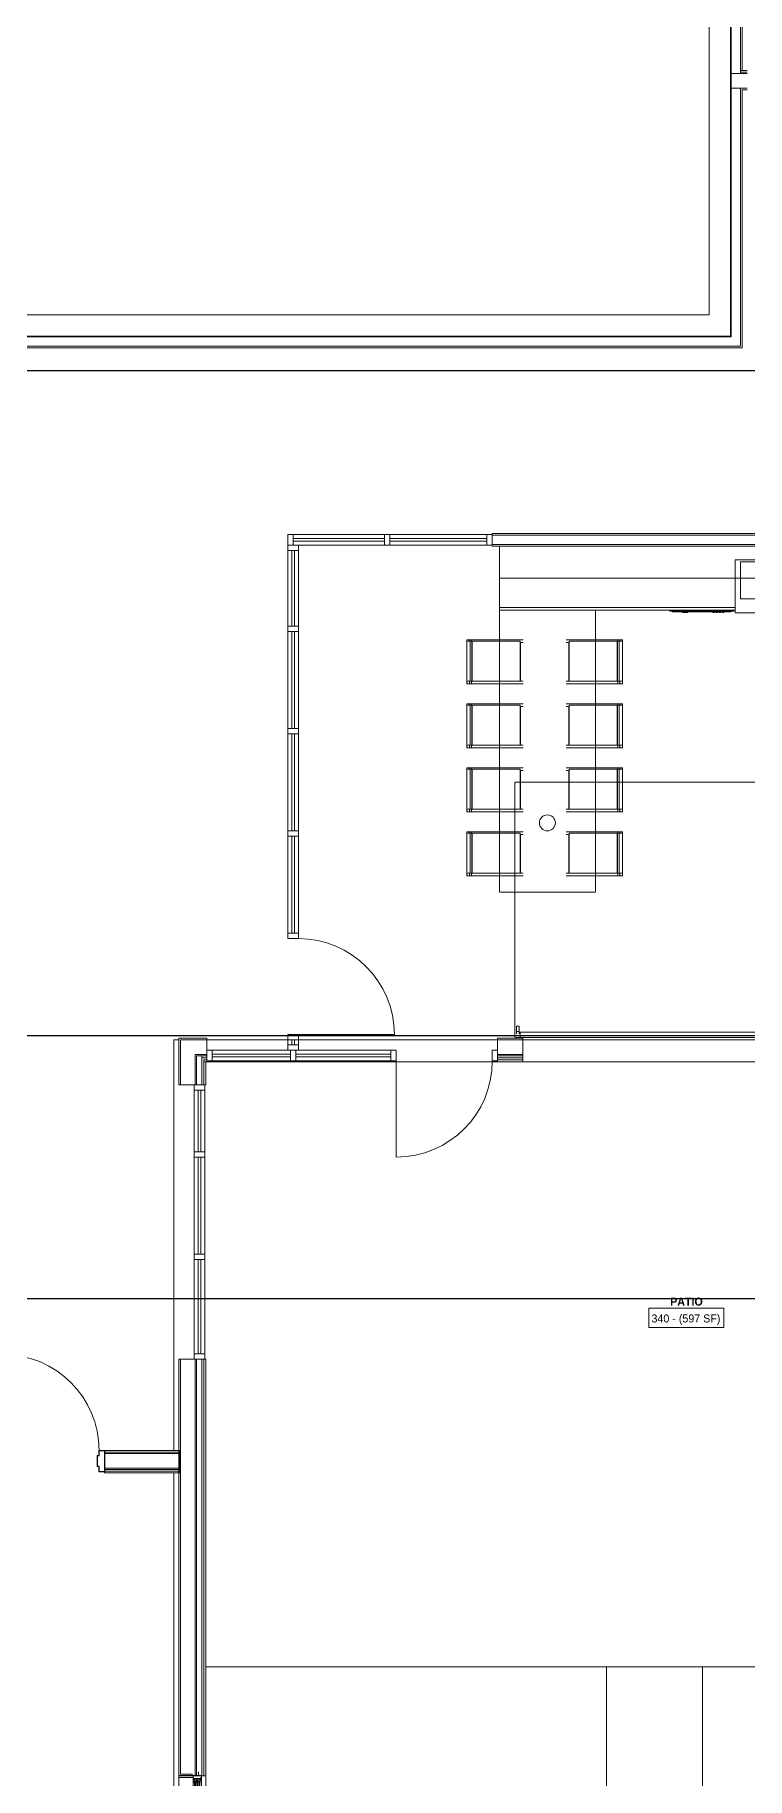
# Model space of a CAD drawing. Header units: inches. Extents: x -4093 to -1777, y 9773 to 12264.
# Drawn here: x -3464 to -3197, y 11008 to 11661 of the extents above; entities that cross this region are included whole.
import ezdxf

# ---------------------------------------------------------------- set-up
doc = ezdxf.new("R2010")
doc.units = ezdxf.units.IN
doc.header["$MEASUREMENT"] = 0
doc.linetypes.add('Dash', pattern=[0.25, 0.125, -0.125])
doc.linetypes.add('Grid Line 1_2_', pattern=[0.875, 0.5, -0.125, 0.125, -0.125])
for name, color, linetype, lineweight in [('0-1', 7, 'Continuous', 5), ('0-2', 7, 'Continuous', 9), ('A-AREA-IDEN', 2, 'Continuous', 9), ('A-DETL-GENF', 92, 'Continuous', 18), ('A-DETL-GENF-HDLN', 1, 'Dash', 9), ('A-DOOR-1', 7, 'Continuous', 9), ('A-DOOR-2', 10, 'Continuous', 30), ('A-DOOR-4', 31, 'Continuous', 9), ('A-DOOR-FRAM-1', 10, 'Continuous', 30), ('A-DOOR-HDLN', 31, 'Dash', 18), ('A-FLOR-2', 192, 'Continuous', 9), ('A-GLAZ', 151, 'Continuous', 18), ('A-GLAZ-1', 151, 'Continuous', 9), ('A-GLAZ-2', 151, 'Continuous', 30), ('A-GLAZ-CURT', 52, 'Continuous', 9), ('A-GLAZ-CURT-1', 7, 'Continuous', 9), ('A-GLAZ-CWMG', 51, 'Continuous', 9), ('A-GLAZ-CWMG-1', 7, 'Continuous', 9), ('A-WALL', 113, 'Continuous', 18), ('A-WALL-1', 7, 'Continuous', 9), ('A-WALL-2', 250, 'Continuous', 18), ('A-WALL-3', 113, 'Continuous', 9), ('I-FURN-1', 7, 'Continuous', 9), ('I-WALL-1', 7, 'Continuous', 9), ('P-SANR-FIXT-1', 7, 'Continuous', 9), ('Q-CASE-1', 7, 'Continuous', 9), ('Q-CASE-HDLN-1', 7, 'Dash', 9), ('Q-SPCQ-1', 7, 'Continuous', 9), ('S-GRID-1', 1, 'Grid Line 1_2_', 30)]:
    doc.layers.add(name, color=color, linetype=linetype, lineweight=lineweight)
doc.styles.add('Century Gothic', font='ufonts.com_century-gothic.ttf', dxfattribs={"height": 3})
doc.styles.add('Century Gothic_B', font='GOTHICB.TTF', dxfattribs={"height": 3})

# ---------------------------------------------------------------- blocks, each defined once
blk = doc.blocks.new('System Panel - SINGLE PANE - SAFETY GLAZING-2345223-BACKGROUND - 1ST FLOOR')
at = {"layer": 'A-GLAZ-CURT-1'}
for p, q in [((14.18, 0.5), (-14.18, 0.5)), ((-14.18, 0.5), (-14.18, -0.5)), ((14.18, -0.5), (14.18, 0.5)), ((-14.18, -0.5), (14.18, -0.5))]:
    blk.add_line(p, q, dxfattribs=at)
blk = doc.blocks.new('Rectangular Mullion - 2_ x 4_ - INTERIOR-2183534-BACKGROUND - 1ST FLOOR')
at = {"layer": 'A-GLAZ-CWMG-1'}
for p, q in [((-3369.43, 11439.43), (-3369.43, 11467.79)), ((-3365.43, 11439.43), (-3365.43, 11467.79))]:
    blk.add_line(p, q, dxfattribs=at)
blk = doc.blocks.new('Rectangular Mullion - 2_ x 4_ - INTERIOR-2183544-BACKGROUND - 1ST FLOOR')
at = {"layer": 'A-GLAZ-CWMG-1'}
for p, q in [((-2, 2), (0, 2)), ((-2, -2), (-2, 2)), ((0, 2), (0, -2)), ((0, -2), (-2, -2))]:
    blk.add_line(p, q, dxfattribs=at)
blk = doc.blocks.new('System Panel - SINGLE PANE - SAFETY GLAZING-2345225-BACKGROUND - 1ST FLOOR')
at = {"layer": 'A-GLAZ-CURT-1'}
for p, q in [((18.1875, 0.5), (-18.1875, 0.5)), ((-18.1875, 0.5), (-18.1875, -0.5)), ((18.1875, -0.5), (18.1875, 0.5)), ((-18.1875, -0.5), (18.1875, -0.5))]:
    blk.add_line(p, q, dxfattribs=at)
blk = doc.blocks.new('STOREFRONT DOOR - WOOD STILE W_ GLASS INSET-2189325-BACKGROUND - 1ST FLOOR')
at = {"layer": 'A-DOOR-1'}
blk.add_line((-18, -2), (-18, -38), dxfattribs=at)
blk.add_arc((-18, -2), 36, 270, 360, dxfattribs=at)
blk = doc.blocks.new('System Panel - SINGLE PANE - SAFETY GLAZING-2385791-BACKGROUND - 1ST FLOOR')
at = {"layer": 'A-GLAZ-CURT-1'}
for p, q in [((0.95, 0.5), (-0.95, 0.5)), ((-0.95, 0.5), (-0.95, -0.5)), ((0.95, -0.5), (0.95, 0.5)), ((-0.95, -0.5), (0.95, -0.5))]:
    blk.add_line(p, q, dxfattribs=at)
blk = doc.blocks.new('Rectangular Mullion - 2_ x 4_ - INTERIOR-2183537-BACKGROUND - 1ST FLOOR')
at = {"layer": 'A-GLAZ-CWMG-1'}
for p, q in [((-3369.43, 11362.68), (-3369.43, 11399.05)), ((-3365.43, 11362.68), (-3365.43, 11399.05))]:
    blk.add_line(p, q, dxfattribs=at)
blk = doc.blocks.new('Rectangular Mullion - 2_ x 4_ - INTERIOR-2385790-BACKGROUND - 1ST FLOOR')
at = {"layer": 'A-GLAZ-CWMG-1'}
for p, q in [((-3369.43, 11282.41), (-3369.43, 11284.3)), ((-3365.43, 11282.41), (-3365.43, 11284.3))]:
    blk.add_line(p, q, dxfattribs=at)
blk = doc.blocks.new('Rectangular Mullion - 2_ x 4_ - INTERIOR-2183539-BACKGROUND - 1ST FLOOR')
at = {"layer": 'A-GLAZ-CWMG-1'}
for p, q in [((-1, 2), (1, 2)), ((-1, -2), (-1, 2)), ((1, 2), (1, -2)), ((1, -2), (-1, -2))]:
    blk.add_line(p, q, dxfattribs=at)
blk = doc.blocks.new('Rectangular Mullion - 2_ x 4_ - INTERIOR-2183540-BACKGROUND - 1ST FLOOR')
at = {"layer": 'A-GLAZ-CWMG-1'}
for p, q in [((-1, 2), (1, 2)), ((-1, -2), (-1, 2)), ((1, 2), (1, -2)), ((1, -2), (-1, -2))]:
    blk.add_line(p, q, dxfattribs=at)
blk = doc.blocks.new('Rectangular Mullion - 2_ x 4_ - INTERIOR-2345231-BACKGROUND - 1ST FLOOR')
at = {"layer": 'A-GLAZ-CWMG-1'}
for p, q in [((-2, 2), (0, 2)), ((-2, -2), (-2, 2)), ((0, 2), (0, -2)), ((0, -2), (-2, -2))]:
    blk.add_line(p, q, dxfattribs=at)
blk = doc.blocks.new('System Panel - SINGLE PANE - SAFETY GLAZING-2345233-BACKGROUND - 1ST FLOOR')
at = {"layer": 'A-GLAZ-CURT-1'}
for p, q in [((18.2, 0.5), (-18.2, 0.5)), ((-18.2, 0.5), (-18.2, -0.5)), ((18.2, -0.5), (18.2, 0.5)), ((-18.2, -0.5), (18.2, -0.5))]:
    blk.add_line(p, q, dxfattribs=at)
blk = doc.blocks.new('System Panel - SINGLE PANE - SAFETY GLAZING-2385819-BACKGROUND - 1ST FLOOR')
at = {"layer": 'A-GLAZ-CURT-1'}
for p, q in [((17.15, 0.5), (-17.15, 0.5)), ((-17.15, 0.5), (-17.15, -0.5)), ((17.15, -0.5), (17.15, 0.5)), ((-17.15, -0.5), (17.15, -0.5))]:
    blk.add_line(p, q, dxfattribs=at)
blk = doc.blocks.new('Rectangular Mullion - 2_ x 4_ - INTERIOR-2179404-BACKGROUND - 1ST FLOOR')
at = {"layer": 'A-GLAZ-CWMG-1'}
for p, q in [((-3331.12, 11473.79), (-3294.72, 11473.79)), ((-3331.12, 11469.79), (-3294.72, 11469.79))]:
    blk.add_line(p, q, dxfattribs=at)
blk = doc.blocks.new('Rectangular Mullion - 2_ x 4_ - INTERIOR-2385818-BACKGROUND - 1ST FLOOR')
at = {"layer": 'A-GLAZ-CWMG-1'}
for p, q in [((-3367.43, 11473.79), (-3333.12, 11473.79)), ((-3365.43, 11469.79), (-3333.12, 11469.79))]:
    blk.add_line(p, q, dxfattribs=at)
blk = doc.blocks.new('Rectangular Mullion - 2_ x 4_ - INTERIOR-2345234-BACKGROUND - 1ST FLOOR')
at = {"layer": 'A-GLAZ-CWMG-1'}
for p, q in [((-1, 2), (1, 2)), ((-1, -2), (-1, 2)), ((1, 2), (1, -2)), ((1, -2), (-1, -2))]:
    blk.add_line(p, q, dxfattribs=at)
blk = doc.blocks.new('HOLLOW METAL - HM - METAL LEAF - 1HR - 3-0 x 7-0-2191982-BACKGROUND - 1ST FLOOR')
at = {"layer": 'A-DOOR-1'}
blk.add_arc((18, -4.4375), 36, 180, 270, dxfattribs=at)
at = {"layer": 'A-DOOR-2'}
for p, q in [((16.25, -4.4375), (18, -4.4375)), ((16.25, -40.4375), (16.25, -4.4375)), ((18, -4.4375), (18, -40.4375)), ((18, -40.4375), (16.25, -40.4375))]:
    blk.add_line(p, q, dxfattribs=at)
at = {"layer": 'A-DOOR-FRAM-1'}
for p, q in [((-20, 3.5625), (-18, 3.5625)), ((-20, -4.4375), (-20, 3.5625)), ((-18, 3.5625), (-18, 1.625)), ((-18, 1.625), (-17.375, 1.625)), ((-17.375, 1.625), (-17.375, -2.5)), ((17.375, 1.625), (18, 1.625)), ((17.375, -2.5), (17.375, 1.625)), ((18, 3.5625), (20, 3.5625)), ((18, 1.625), (18, 3.5625)), ((20, 3.5625), (20, -4.4375)), ((-18, -4.4375), (-20, -4.4375)), ((-18, -2.5), (-18, -4.4375)), ((-17.375, -2.5), (-18, -2.5)), ((18, -2.5), (17.375, -2.5)), ((18, -4.4375), (18, -2.5)), ((20, -4.4375), (18, -4.4375))]:
    blk.add_line(p, q, dxfattribs=at)
blk = doc.blocks.new('Rectangular Mullion - 2_ x 4_ - INTERIOR-2183555-BACKGROUND - 1ST FLOOR')
at = {"layer": 'A-GLAZ-CWMG-1'}
for p, q in [((0, 2), (-2, 2)), ((-2, 2), (-2, -2)), ((0, -2), (0, 2)), ((-2, -2), (0, -2))]:
    blk.add_line(p, q, dxfattribs=at)
blk = doc.blocks.new('OD_CW_Base Cabinet1 - OD_CW_Base Cabinet 2-2383568-BACKGROUND - 1ST FLOOR')
at = {"layer": 'Q-CASE-1'}
for p, q in [((0.74, 0), (31.21, 0)), ((61.21, 0), (86.91, 0)), ((119.91, 0), (208.29, 0)), ((208.29, 0), (208.29, -24)), ((0.74, -24), (0.74, -21.81))]:
    blk.add_line(p, q, dxfattribs=at)
blk = doc.blocks.new('OD_CW_Upper Cabinet1 - OD_CW_Upper Cabinet 2-2385683-BACKGROUND - 1ST FLOOR')
at = {"layer": 'Q-CASE-HDLN-1'}
for p, q in [((0.74, -24), (0.74, -12)), ((0.74, -12), (244.04, -12)), ((244.04, -12), (244.04, -24)), ((244.04, -24), (0.74, -24))]:
    blk.add_line(p, q, dxfattribs=at)
blk = doc.blocks.new('Stainless Steel Farmhous Kitchen Sink - Stainless Steel Farmhous Kitchen Sink-2375830-BACKGROUND - 1ST FLOOR')
at = {"layer": 'P-SANR-FIXT-1'}
for p, q in [((0, -2.25), (-33, -2.25)), ((-33, -2.25), (-33, -22.2)), ((-31, -16.96), (-31, -3)), ((-31, -3), (-2, -3)), ((-2, -3), (-2, -16.96)), ((0, -22.2), (0, -2.25)), ((-2, -16.96), (-31, -16.96)), ((-33, -22.2), (0, -22.2))]:
    blk.add_line(p, q, dxfattribs=at)
blk = doc.blocks.new('OD_CW_Countertop - OD_CW_Countertop-2384278-BACKGROUND - 1ST FLOOR')
at = {"layer": 'Q-CASE-HDLN-1'}
for p, q in [((0.74, 24), (0.74, 0)), ((208.29, 21.81), (208.29, 24)), ((0.74, 0), (89.12, 0)), ((122.12, 0), (147.82, 0)), ((177.82, 0), (208.29, 0))]:
    blk.add_line(p, q, dxfattribs=at)
blk = doc.blocks.new('OD_CW_Countertop - OD_CW_Countertop-2384243-BACKGROUND - 1ST FLOOR')
at = {"layer": 'Q-CASE-HDLN-1'}
for p, q in [((0.74, -24), (0.74, 12)), ((0.74, 12), (106.45, 12)), ((106.45, 12), (106.45, -24)), ((106.45, -24), (0.74, -24))]:
    blk.add_line(p, q, dxfattribs=at)
blk = doc.blocks.new('Bar_Stool_6722_1_ - Bar_Stool_6722_1_-1229311-BACKGROUND - 1ST FLOOR')
at = {"layer": 'I-FURN-1'}
for p, q in [((0, 19.21), (0, 21.11)), ((1, 21.11), (1, 20.14)), ((1, 20.14), (15.5, 20.14)), ((1, 20.14), (1, 20.06)), ((1, 20.06), (1, 19.99)), ((16, 20), (1, 20)), ((1, 19.89), (1, 19.99)), ((1, 17.63), (1, 19.89)), ((15.5, 20.14), (15.5, 21.11)), ((15.5, 20.06), (15.5, 20.14)), ((15.5, 19.99), (15.5, 20.06)), ((16, 19.99), (16, 19.89)), ((16, 19.89), (16, 17.63)), ((16.5, 21.11), (16.5, 19.21)), ((0, 17.72), (0, 19.21)), ((0, 1.78), (0, 17.72)), ((1, 2.03), (1, 17.63)), ((16, 17.63), (16, 2.03)), ((16.5, 19.21), (16.5, 17.72)), ((16.5, 17.72), (16.5, 1.78)), ((1, 1.78), (0, 1.78)), ((0, 1.78), (0, 0.98)), ((1, 0.98), (0, 0.98)), ((0, 0.98), (0, 0)), ((1, 1.91), (1, 2.03)), ((16, 2.03), (1, 2.03)), ((1, 1.24), (1, 1.91)), ((16, 1.91), (1, 1.91)), ((1, 0), (1, 1.24)), ((1, 1.24), (16, 1.24)), ((16, 2.03), (16, 1.91)), ((16, 1.91), (16, 1.24)), ((16.5, 1.78), (16, 1.78)), ((16, 1.24), (16, 0)), ((16.5, 0.98), (16, 0.98)), ((16.5, 0.98), (16.5, 1.78)), ((16.5, 0), (16.5, 0.98)), ((0, 0), (1, 0)), ((1, 0), (16, 0)), ((16, 0), (16.5, 0))]:
    blk.add_line(p, q, dxfattribs=at)
blk = doc.blocks.new('Bar_Stool_6722_1_ - Bar_Stool_6722_1_-2383819-BACKGROUND - 1ST FLOOR')
at = {"layer": 'I-FURN-1'}
for p, q in [((1, 0), (0, 0)), ((0, 0), (0, -0.98)), ((0, -0.98), (1, -0.98)), ((0, -0.98), (0, -1.78)), ((0, -1.78), (1, -1.78)), ((0, -17.72), (0, -1.78)), ((1, -1.24), (1, 0)), ((16, 0), (1, 0)), ((1, -1.91), (1, -1.24)), ((16, -1.24), (1, -1.24)), ((1, -1.91), (16, -1.91)), ((1, -2.03), (1, -1.91)), ((1, -17.63), (1, -2.03)), ((1, -2.03), (16, -2.03)), ((16.5, 0), (16, 0)), ((16, 0), (16, -1.24)), ((16, -0.98), (16.5, -0.98)), ((16, -1.24), (16, -1.91)), ((16, -1.78), (16.5, -1.78)), ((16, -1.91), (16, -2.03)), ((16, -2.03), (16, -17.63)), ((16.5, -0.98), (16.5, 0)), ((16.5, -1.78), (16.5, -0.98)), ((16.5, -1.78), (16.5, -17.72)), ((0, -19.21), (0, -17.72)), ((0, -21.11), (0, -19.21)), ((1, -19.89), (1, -17.63)), ((16, -17.63), (16, -19.89)), ((16.5, -17.72), (16.5, -19.21)), ((16.5, -19.21), (16.5, -21.11)), ((1, -19.99), (1, -19.89)), ((1, -19.99), (1, -20.06)), ((1, -20), (16, -20)), ((1, -20.06), (1, -20.14)), ((15.5, -20.14), (1, -20.14)), ((1, -20.14), (1, -21.11)), ((15.5, -20.06), (15.5, -19.99)), ((15.5, -20.14), (15.5, -20.06)), ((15.5, -21.11), (15.5, -20.14)), ((16, -19.89), (16, -19.99))]:
    blk.add_line(p, q, dxfattribs=at)
blk = doc.blocks.new('Casework 1 - Casework 1-2384415-BACKGROUND - 1ST FLOOR')
at = {"layer": 'Q-CASE-1'}
for start, end in [(0, 180), (180, 0)]:
    blk.add_arc((-3272.06, 11365.71), 3, start, end, dxfattribs=at)
blk = doc.blocks.new('CTR - 1st Phase - Common Walls_rvt-1-BACKGROUND - 1ST FLOOR')
at = {"layer": 'A-WALL-1'}
for p, q in [((-3198.95, 11647.86), (-3198.95, 11787.36)), ((-3203.32, 11782.99), (-3203.32, 11548.19)), ((-3198.95, 11548.19), (-3198.95, 11640.61)), ((-3203.32, 11548.19), (-3485.7, 11548.19)), ((-3485.7, 11543.81), (-3198.95, 11543.81)), ((-3198.95, 11544.44), (-3198.95, 11548.19)), ((-3198.95, 11543.81), (-3198.95, 11544.44)), ((-3002.01, 11474.16), (-3292.72, 11474.16)), ((-3292.72, 11474.16), (-3292.72, 11469.41)), ((-3292.72, 11469.41), (-3046.76, 11469.41))]:
    blk.add_line(p, q, dxfattribs=at)
at = {"layer": 'A-WALL-2'}
for p, q in [((-3199.57, 11647.86), (-3199.57, 11786.74)), ((-3203.07, 11646.74), (-3203.07, 11783.24)), ((-3203.07, 11641.24), (-3203.07, 11646.74)), ((-3199.57, 11646.74), (-3203.07, 11646.74)), ((-3203.07, 11641.24), (-3203.07, 11646.74)), ((-3199.57, 11647.24), (-3199.57, 11647.86)), ((-3198.95, 11647.86), (-3199.57, 11647.86)), ((-3199.57, 11647.24), (-3199.57, 11647.86)), ((-3199.57, 11646.74), (-3199.57, 11647.24)), ((-3198.95, 11647.24), (-3199.57, 11647.24)), ((-3199.57, 11646.74), (-3199.57, 11647.24)), ((-3198.95, 11646.74), (-3199.57, 11646.74)), ((-3198.95, 11647.24), (-3197.14, 11647.24)), ((-3198.95, 11646.74), (-3197.14, 11646.74)), ((-3203.07, 11548.19), (-3203.07, 11641.24)), ((-3199.57, 11641.24), (-3203.07, 11641.24)), ((-3199.57, 11548.19), (-3199.57, 11641.24)), ((-3198.95, 11641.24), (-3199.57, 11641.24)), ((-3198.95, 11641.24), (-3197.14, 11641.24)), ((-3485.7, 11547.94), (-3203.07, 11547.94)), ((-3485.7, 11544.44), (-3199.57, 11544.44)), ((-3203.07, 11548.19), (-3203.07, 11547.94)), ((-3199.57, 11548.19), (-3199.57, 11547.94)), ((-3199.57, 11547.94), (-3199.57, 11544.44)), ((-3292.72, 11473.54), (-3002.01, 11473.54)), ((-3292.72, 11470.04), (-3046.14, 11470.04)), ((-3438.17, 11129.75), (-3409.92, 11129.75)), ((-3438.17, 11129.25), (-3409.92, 11129.25)), ((-3438.17, 11123.75), (-3409.92, 11123.75)), ((-3438.17, 11123.25), (-3409.92, 11123.25)), ((-3438.17, 11122.63), (-3409.92, 11122.63))]:
    blk.add_line(p, q, dxfattribs=at)
at = {"layer": 'I-WALL-1'}
for p, q in [((-3197.14, 11647.86), (-3198.95, 11647.86)), ((-3198.95, 11640.61), (-3197.14, 11640.61)), ((-3409.92, 11130.38), (-3438.17, 11130.38)), ((-3409.92, 11122), (-3409.92, 11130.38)), ((-3438.17, 11122.38), (-3438.17, 11122)), ((-3438.17, 11122), (-3409.92, 11122))]:
    blk.add_line(p, q, dxfattribs=at)
at = {"layer": 'Q-CASE-1'}
for p, q in [((-3290.06, 11446.41), (-3290.06, 11469.41)), ((-3201.68, 11446.41), (-3290.06, 11446.41)), ((-3290.06, 11445.41), (-3290.06, 11446.41)), ((-3290.06, 11446.41), (-3201.68, 11446.41)), ((-3201.68, 11445.41), (-3290.06, 11445.41))]:
    blk.add_line(p, q, dxfattribs=at)
at = {"layer": 'Q-SPCQ-1'}
for p, q in [((-3226.18, 11445.41), (-3226.18, 11445.24)), ((-3225.98, 11445.04), (-3203.25, 11445.04)), ((-3225.09, 11445.04), (-3225.09, 11444.79)), ((-3203.27, 11444.79), (-3225.09, 11444.79)), ((-3221.36, 11444.79), (-3221.36, 11444.54)), ((-3220.37, 11444.54), (-3221.36, 11444.54)), ((-3219.39, 11444.54), (-3220.37, 11444.54)), ((-3219.39, 11444.54), (-3219.39, 11444.79)), ((-3210.03, 11444.79), (-3210.03, 11444.54)), ((-3209.44, 11444.54), (-3210.03, 11444.54)), ((-3209.44, 11444.54), (-3209.44, 11444.79)), ((-3208.85, 11444.79), (-3208.85, 11444.54)), ((-3208.26, 11444.54), (-3208.85, 11444.54)), ((-3208.26, 11444.54), (-3208.26, 11444.79)), ((-3207.67, 11444.79), (-3207.67, 11444.54)), ((-3207.08, 11444.54), (-3207.67, 11444.54)), ((-3207.08, 11444.54), (-3207.08, 11444.79)), ((-3206.49, 11444.79), (-3206.49, 11444.54)), ((-3205.9, 11444.54), (-3206.49, 11444.54)), ((-3205.9, 11444.54), (-3205.9, 11444.79)), ((-3203.27, 11445.04), (-3203.27, 11444.79)), ((-3203.25, 11445.04), (-3202.38, 11445.04)), ((-3202.18, 11445.24), (-3202.18, 11445.41))]:
    blk.add_line(p, q, dxfattribs=at)
for centre, radius, start, end in [((-3225.98, 11445.24), 0.197, 180, 270), ((-3225.98, 11445.24), 0.197, 195, 255), ((-3203.25, 11446.11), 1.07, 270, 319.12606), ((-3202.38, 11445.24), 0.197, 270, 0)]:
    blk.add_arc(centre, radius, start, end, dxfattribs=at)
at = {"layer": '0-2', "extrusion": (0, 0, -1)}
for name, p in [('Rectangular Mullion - 2_ x 4_ - INTERIOR-2345231-BACKGROUND - 1ST FLOOR', (3369.43, 11471.79)), ('Rectangular Mullion - 2_ x 4_ - INTERIOR-2345234-BACKGROUND - 1ST FLOOR', (3332.12, 11471.79)), ('Rectangular Mullion - 2_ x 4_ - INTERIOR-2345234-BACKGROUND - 1ST FLOOR', (3293.72, 11471.79))]:
    blk.add_blockref(name, p, dxfattribs=at)
at = {"layer": '0-2'}
for name, p in [('Rectangular Mullion - 2_ x 4_ - INTERIOR-2385818-BACKGROUND - 1ST FLOOR', (0, 0)), ('Rectangular Mullion - 2_ x 4_ - INTERIOR-2179404-BACKGROUND - 1ST FLOOR', (0, 0)), ('Rectangular Mullion - 2_ x 4_ - INTERIOR-2183534-BACKGROUND - 1ST FLOOR', (0, 0)), ('OD_CW_Countertop - OD_CW_Countertop-2384278-BACKGROUND - 1ST FLOOR', (-3290.8, 11445.41)), ('Stainless Steel Farmhous Kitchen Sink - Stainless Steel Farmhous Kitchen Sink-2375830-BACKGROUND - 1ST FLOOR', (-3168.68, 11466.62)), ('Rectangular Mullion - 2_ x 4_ - INTERIOR-2183537-BACKGROUND - 1ST FLOOR', (0, 38.37)), ('Rectangular Mullion - 2_ x 4_ - INTERIOR-2183537-BACKGROUND - 1ST FLOOR', (0, 0)), ('Casework 1 - Casework 1-2384415-BACKGROUND - 1ST FLOOR', (0, 0)), ('Rectangular Mullion - 2_ x 4_ - INTERIOR-2183537-BACKGROUND - 1ST FLOOR', (0, -38.38)), ('Rectangular Mullion - 2_ x 4_ - INTERIOR-2385790-BACKGROUND - 1ST FLOOR', (0, 0))]:
    blk.add_blockref(name, p, dxfattribs=at)
for name, p, rotation in [('System Panel - SINGLE PANE - SAFETY GLAZING-2385819-BACKGROUND - 1ST FLOOR', (-3350.27, 11471.79), 180), ('System Panel - SINGLE PANE - SAFETY GLAZING-2345233-BACKGROUND - 1ST FLOOR', (-3312.92, 11471.79), 180), ('Rectangular Mullion - 2_ x 4_ - INTERIOR-2183555-BACKGROUND - 1ST FLOOR', (-3367.43, 11469.79), 89.99999999999955), ('System Panel - SINGLE PANE - SAFETY GLAZING-2345223-BACKGROUND - 1ST FLOOR', (-3367.43, 11453.61), 269.9999999999995), ('OD_CW_Base Cabinet1 - OD_CW_Base Cabinet 2-2383568-BACKGROUND - 1ST FLOOR', (-3081.77, 11445.41), 180), ('OD_CW_Upper Cabinet1 - OD_CW_Upper Cabinet 2-2385683-BACKGROUND - 1ST FLOOR', (-3046.02, 11445.41), 180), ('OD_CW_Countertop - OD_CW_Countertop-2384243-BACKGROUND - 1ST FLOOR', (-3278.06, 11338.97), 89.99999999999966), ('System Panel - SINGLE PANE - SAFETY GLAZING-2345225-BACKGROUND - 1ST FLOOR', (-3367.43, 11419.24), 269.9999999999995), ('Bar_Stool_6722_1_ - Bar_Stool_6722_1_-2383819-BACKGROUND - 1ST FLOOR', (-3302.24, 11417.79), 90.0000000000012), ('Bar_Stool_6722_1_ - Bar_Stool_6722_1_-1229311-BACKGROUND - 1ST FLOOR', (-3243.87, 11417.79), 89.9999999999988), ('Bar_Stool_6722_1_ - Bar_Stool_6722_1_-2383819-BACKGROUND - 1ST FLOOR', (-3302.24, 11393.79), 90.0000000000012), ('Bar_Stool_6722_1_ - Bar_Stool_6722_1_-1229311-BACKGROUND - 1ST FLOOR', (-3243.87, 11393.79), 89.9999999999988), ('System Panel - SINGLE PANE - SAFETY GLAZING-2345225-BACKGROUND - 1ST FLOOR', (-3367.43, 11380.87), 269.9999999999995), ('Bar_Stool_6722_1_ - Bar_Stool_6722_1_-2383819-BACKGROUND - 1ST FLOOR', (-3302.24, 11369.79), 90.0000000000012), ('Bar_Stool_6722_1_ - Bar_Stool_6722_1_-1229311-BACKGROUND - 1ST FLOOR', (-3243.87, 11369.79), 89.9999999999988), ('Bar_Stool_6722_1_ - Bar_Stool_6722_1_-2383819-BACKGROUND - 1ST FLOOR', (-3302.24, 11345.79), 90.0000000000012), ('Bar_Stool_6722_1_ - Bar_Stool_6722_1_-1229311-BACKGROUND - 1ST FLOOR', (-3243.87, 11345.79), 89.9999999999988), ('System Panel - SINGLE PANE - SAFETY GLAZING-2345225-BACKGROUND - 1ST FLOOR', (-3367.43, 11342.49), 269.9999999999995), ('STOREFRONT DOOR - WOOD STILE W_ GLASS INSET-2189325-BACKGROUND - 1ST FLOOR', (-3367.43, 11304.3), 89.99999999999955), ('System Panel - SINGLE PANE - SAFETY GLAZING-2385791-BACKGROUND - 1ST FLOOR', (-3367.43, 11283.36), 269.9999999999995), ('HOLLOW METAL - HM - METAL LEAF - 1HR - 3-0 x 7-0-2191982-BACKGROUND - 1ST FLOOR', (-3458.17, 11125.94), 180)]:
    blk.add_blockref(name, p, dxfattribs=dict(at, rotation=rotation))
at = {"layer": '0-2', "extrusion": (0, 0, -1), "rotation": 270.0000000000005}
for name, p in [('Rectangular Mullion - 2_ x 4_ - INTERIOR-2183539-BACKGROUND - 1ST FLOOR', (3367.43, 11438.43)), ('Rectangular Mullion - 2_ x 4_ - INTERIOR-2183539-BACKGROUND - 1ST FLOOR', (3367.43, 11400.05)), ('Rectangular Mullion - 2_ x 4_ - INTERIOR-2183539-BACKGROUND - 1ST FLOOR', (3367.43, 11361.68)), ('Rectangular Mullion - 2_ x 4_ - INTERIOR-2183540-BACKGROUND - 1ST FLOOR', (3367.43, 11323.3)), ('Rectangular Mullion - 2_ x 4_ - INTERIOR-2183540-BACKGROUND - 1ST FLOOR', (3367.43, 11285.3)), ('Rectangular Mullion - 2_ x 4_ - INTERIOR-2183544-BACKGROUND - 1ST FLOOR', (3367.43, 11280.41))]:
    blk.add_blockref(name, p, dxfattribs=at)
blk = doc.blocks.new('CTR - 1st Phase - Structure_rvt-1-BACKGROUND - 1ST FLOOR')
at = {"layer": 'A-WALL-1'}
for p, q in [((-3203.32, 11548.19), (-3203.32, 11783.19)), ((-3211.32, 11775.19), (-3211.32, 11556.19)), ((-3211.32, 11556.19), (-3490.32, 11556.19)), ((-3485.7, 11548.19), (-3211.32, 11548.19)), ((-3211.32, 11548.19), (-3203.32, 11548.19))]:
    blk.add_line(p, q, dxfattribs=at)
at = {"layer": 'S-GRID-1'}
for p, q in [((-1777.25, 11535.19), (-4076.95, 11535.19)), ((-1777.25, 11285.79), (-4076.95, 11285.79)), ((-1777.25, 11187.19), (-4076.95, 11187.19))]:
    blk.add_line(p, q, dxfattribs=at)
blk = doc.blocks.new('System Panel - Glazed-3465821-BACKGROUND - 1ST FLOOR')
at = {"layer": 'A-GLAZ-CURT'}
for p, q in [((11.57, 0.5), (-11.57, 0.5)), ((-11.57, 0.5), (-11.57, -0.5)), ((11.57, -0.5), (11.57, 0.5)), ((-11.57, -0.5), (11.57, -0.5))]:
    blk.add_line(p, q, dxfattribs=at)
blk = doc.blocks.new('Rectangular Mullion - 2_ x 4_ rectangular-3465822-BACKGROUND - 1ST FLOOR')
at = {"layer": 'A-GLAZ-CWMG'}
for p, q in [((-3404.55, 11242.39), (-3404.55, 11265.53)), ((-3400.55, 11242.39), (-3400.55, 11265.53))]:
    blk.add_line(p, q, dxfattribs=at)
blk = doc.blocks.new('Rectangular Mullion - 2_ x 4_ rectangular-3216363-BACKGROUND - 1ST FLOOR')
at = {"layer": 'A-GLAZ-CWMG'}
for p, q in [((-2, 2), (0, 2)), ((-2, -2), (-2, 2)), ((0, 2), (0, -2)), ((0, -2), (-2, -2))]:
    blk.add_line(p, q, dxfattribs=at)
blk = doc.blocks.new('Rectangular Mullion - 2_ x 4_ rectangular-3216287-BACKGROUND - 1ST FLOOR')
at = {"layer": 'A-GLAZ-CWMG'}
for p, q in [((0, 2), (-2, 2)), ((-2, 2), (-2, -2)), ((0, -2), (0, 2)), ((-2, -2), (0, -2))]:
    blk.add_line(p, q, dxfattribs=at)
blk = doc.blocks.new('System Panel - Glazed-3216364-BACKGROUND - 1ST FLOOR')
at = {"layer": 'A-GLAZ-CURT'}
for p, q in [((18.2, 0.5), (-18.2, 0.5)), ((-18.2, 0.5), (-18.2, -0.5)), ((18.2, -0.5), (18.2, 0.5)), ((-18.2, -0.5), (18.2, -0.5))]:
    blk.add_line(p, q, dxfattribs=at)
blk = doc.blocks.new('Rectangular Mullion - 2_ x 4_ rectangular-3216290-BACKGROUND - 1ST FLOOR')
at = {"layer": 'A-GLAZ-CWMG'}
for p, q in [((-1, 2), (1, 2)), ((-1, -2), (-1, 2)), ((1, 2), (1, -2)), ((1, -2), (-1, -2))]:
    blk.add_line(p, q, dxfattribs=at)
blk = doc.blocks.new('System Panel - Glazed-3216365-BACKGROUND - 1ST FLOOR')
at = {"layer": 'A-GLAZ-CURT'}
for p, q in [((17.7, 0.5), (-17.7, 0.5)), ((-17.7, 0.5), (-17.7, -0.5)), ((17.7, -0.5), (17.7, 0.5)), ((-17.7, -0.5), (17.7, -0.5))]:
    blk.add_line(p, q, dxfattribs=at)
blk = doc.blocks.new('Rectangular Mullion - 2_ x 4_ rectangular-V95-BACKGROUND - 1ST FLOOR')
at = {"layer": 'A-GLAZ-CWMG'}
for p, q in [((-3404.55, 11166.59), (-3404.55, 11201.99)), ((-3400.55, 11166.59), (-3400.55, 11201.99))]:
    blk.add_line(p, q, dxfattribs=at)
blk = doc.blocks.new('Rectangular Mullion - 2_ x 4_ rectangular-V96-BACKGROUND - 1ST FLOOR')
at = {"layer": 'A-GLAZ-CWMG'}
for p, q in [((-3404.55, 11203.99), (-3404.55, 11240.39)), ((-3400.55, 11203.99), (-3400.55, 11240.39))]:
    blk.add_line(p, q, dxfattribs=at)
blk = doc.blocks.new('System Panel - Glazed-3216286-BACKGROUND - 1ST FLOOR')
at = {"layer": 'A-GLAZ-CURT'}
for p, q in [((14.7, 0.5), (-14.7, 0.5)), ((-14.7, 0.5), (-14.7, -0.5)), ((14.7, -0.5), (14.7, 0.5)), ((-14.7, -0.5), (14.7, -0.5))]:
    blk.add_line(p, q, dxfattribs=at)
blk = doc.blocks.new('System Panel - Glazed-3216288-BACKGROUND - 1ST FLOOR')
at = {"layer": 'A-GLAZ-CURT'}
for p, q in [((17.85, 0.5), (-17.85, 0.5)), ((-17.85, 0.5), (-17.85, -0.5)), ((17.85, -0.5), (17.85, 0.5)), ((-17.85, -0.5), (17.85, -0.5))]:
    blk.add_line(p, q, dxfattribs=at)
blk = doc.blocks.new('STOREFRONT DOOR A - ALUM_ STILE W_ GLASS INSET-3216289-BACKGROUND - 1ST FLOOR')
at = {"layer": 'A-DOOR-4'}
blk.add_line((-18, -2), (-18, -38), dxfattribs=at)
blk.add_arc((-18, -2), 36, 270, 360, dxfattribs=at)
blk = doc.blocks.new('Window-Double_Hung-Marvin-Essential - 2-WIDE _TEMP ALL LOW_ ESDH3066-3454289-BACKGROUND - 1ST FLOOR')
at = {"layer": 'A-DETL-GENF'}
for p, q in [((-19.25, 2.36), (-19.25, 2.31)), ((-17.75, 2.36), (-19.25, 2.36)), ((-19.25, 2.31), (-17.9, 2.31)), ((-17.9, 2.31), (-17.9, 2.2)), ((-17.9, 2.2), (-17.75, 2.2)), ((-17.75, 3.41), (-17.16, 3.41)), ((-17.75, 3.41), (-17.75, 0.31)), ((-16.72, 0.31), (-17.75, 0.31)), ((-17.08, 3), (-17.16, 3.41)), ((-17.08, 3), (-16.19, 3)), ((-16.85, 3.37), (-16.85, 3)), ((-16.3, 3.37), (-16.85, 3.37)), ((-16.38, 2.9), (-16.72, 2.9)), ((-16.72, 2.9), (-16.72, 0.31)), ((-15.34, 2.81), (-16.56, 2.81)), ((-16.56, 1.87), (-16.56, 2.81)), ((-16.56, 1.87), (-15.34, 1.87)), ((-15.34, 1.59), (-16.56, 1.59)), ((-16.56, 0.66), (-16.56, 1.59)), ((-16.56, 0.66), (-15.34, 0.66)), ((-16.38, 3), (-16.38, 2.9)), ((-16.3, 3.14), (-16.3, 3.37)), ((-16.18, 3.14), (-16.3, 3.14)), ((-16.19, 3.09), (-16.1, 3.09)), ((-16.19, 3), (-16.19, 3.09)), ((-16.18, 3.34), (-16.1, 3.34)), ((-16.18, 3.34), (-16.18, 3.14)), ((-16.1, 3.09), (-16.1, 3.34)), ((-15.94, 1.99), (-15.94, 2.71)), ((-15.94, 2.71), (-15.28, 2.71)), ((-15.28, 1.99), (-15.94, 1.99)), ((-15.94, 0.77), (-15.94, 1.49)), ((-15.94, 1.49), (-15.28, 1.49)), ((-15.28, 0.77), (-15.94, 0.77)), ((15.84, 2.7), (-15.84, 2.7)), ((-15.84, 2.01), (-15.84, 2.7)), ((15.84, 2.57), (-15.84, 2.57)), ((15.84, 2.13), (-15.84, 2.13)), ((15.84, 2.01), (-15.84, 2.01)), ((15.84, 1.48), (-15.84, 1.48)), ((-15.84, 0.79), (-15.84, 1.48)), ((15.84, 1.35), (-15.84, 1.35)), ((15.84, 0.92), (-15.84, 0.92)), ((15.84, 0.79), (-15.84, 0.79)), ((-15.54, 2.13), (-15.54, 2.57)), ((-15.54, 0.92), (-15.54, 1.35)), ((-15.34, 2.81), (-15.28, 2.75)), ((-15.34, 1.87), (-15.28, 1.94)), ((-15.34, 1.59), (-15.28, 1.53)), ((-15.34, 0.66), (-15.28, 0.72)), ((-15.28, 2.71), (-15.28, 2.75)), ((-15.28, 1.94), (-15.28, 1.99)), ((-15.28, 1.49), (-15.28, 1.53)), ((-15.28, 0.72), (-15.28, 0.77)), ((15.34, 2.81), (15.28, 2.75)), ((15.28, 2.71), (15.28, 2.75)), ((15.94, 2.71), (15.28, 2.71)), ((15.28, 1.94), (15.28, 1.99)), ((15.28, 1.99), (15.94, 1.99)), ((15.34, 1.87), (15.28, 1.94)), ((15.34, 1.59), (15.28, 1.53)), ((15.28, 1.49), (15.28, 1.53)), ((15.94, 1.49), (15.28, 1.49)), ((15.28, 0.72), (15.28, 0.77)), ((15.28, 0.77), (15.94, 0.77)), ((15.34, 0.66), (15.28, 0.72)), ((15.34, 2.81), (16.56, 2.81)), ((16.56, 1.87), (15.34, 1.87)), ((15.34, 1.59), (16.56, 1.59)), ((16.56, 0.66), (15.34, 0.66)), ((15.54, 2.13), (15.54, 2.57)), ((15.54, 0.92), (15.54, 1.35)), ((15.84, 2.01), (15.84, 2.7)), ((15.84, 0.79), (15.84, 1.48)), ((15.94, 1.99), (15.94, 2.71)), ((15.94, 0.77), (15.94, 1.49)), ((16.18, 3.34), (16.1, 3.34)), ((16.1, 3.09), (16.1, 3.34)), ((16.19, 3.09), (16.1, 3.09)), ((16.18, 3.34), (16.18, 3.14)), ((16.18, 3.14), (16.3, 3.14)), ((16.19, 3), (16.19, 3.09)), ((17.08, 3), (16.19, 3)), ((16.3, 3.14), (16.3, 3.37)), ((16.3, 3.37), (16.85, 3.37)), ((16.38, 3), (16.38, 2.9)), ((16.38, 2.9), (16.72, 2.9)), ((16.56, 1.87), (16.56, 2.81)), ((16.56, 0.66), (16.56, 1.59)), ((16.72, 2.9), (16.72, 0.31)), ((16.72, 0.31), (17.75, 0.31)), ((16.85, 3.37), (16.85, 3)), ((17.08, 3), (17.16, 3.41)), ((17.75, 3.41), (17.16, 3.41)), ((17.75, 3.41), (17.75, 0.31)), ((17.75, 2.36), (19.25, 2.36)), ((17.9, 2.2), (17.75, 2.2)), ((17.9, 2.31), (17.9, 2.2)), ((19.25, 2.31), (17.9, 2.31)), ((19.25, 2.36), (19.25, 2.31))]:
    blk.add_line(p, q, dxfattribs=at)
at = {"layer": 'A-DETL-GENF-HDLN'}
blk.add_line((16.1, 3.34), (-16.5, 3.34), dxfattribs=at)
at = {"layer": 'A-GLAZ'}
for p, q in [((-17.13, 0.28), (-17.13, -5.06)), ((17.12, -5.06), (17.12, 0.28)), ((-17.13, -5.06), (-17.75, -5.06)), ((17.12, -5.06), (17.75, -5.06))]:
    blk.add_line(p, q, dxfattribs=at)
at = {"layer": 'A-GLAZ-1'}
for p, q in [((17.75, 3.41), (-17.75, 3.41)), ((-17.75, 0.31), (17.75, 0.31)), ((20.21, 5.12), (17.75, 5.12)), ((17.75, 5.12), (17.75, 5.06)), ((17.75, 5.06), (20.21, 5.06)), ((20.21, 5.06), (20.21, 5.12)), ((-17.75, -5.06), (17.75, -5.06))]:
    blk.add_line(p, q, dxfattribs=at)
at = {"layer": 'A-GLAZ-2'}
for p, q in [((-17.75, 3.41), (-17.75, 0.31)), ((-17.75, 0.28), (-17.75, -5.06)), ((17.75, 0.31), (17.75, 3.41)), ((17.75, -5.06), (17.75, 0.28))]:
    blk.add_line(p, q, dxfattribs=at)
blk = doc.blocks.new('Rectangular Mullion - 2_ x 4_ rectangular-2351885-BACKGROUND - 1ST FLOOR')
at = {"layer": 'A-GLAZ-CWMG'}
for p, q in [((-3369.43, 11280.41), (-3397.82, 11280.41)), ((-3368.43, 11276.41), (-3397.82, 11276.41))]:
    blk.add_line(p, q, dxfattribs=at)
blk = doc.blocks.new('Rectangular Mullion - 2_ x 4_ rectangular-2809831-BACKGROUND - 1ST FLOOR')
at = {"layer": 'A-GLAZ-CWMG'}
for p, q in [((-3330.72, 11276.41), (-3366.43, 11276.41)), ((-3330.72, 11280.41), (-3365.43, 11280.41))]:
    blk.add_line(p, q, dxfattribs=at)
blk = doc.blocks.new('Rectangular Mullion - 2_ x 4_ rectangular-3216291-BACKGROUND - 1ST FLOOR')
at = {"layer": 'A-GLAZ-CWMG'}
for p, q in [((-2, 2), (0, 2)), ((-2, -2), (-2, 2)), ((0, 2), (0, -2)), ((0, -2), (-2, -2))]:
    blk.add_line(p, q, dxfattribs=at)
blk = doc.blocks.new('GLASS GARAGE DOOR B - DOOR AT COMMUNITY ROOM-3205847-BACKGROUND - 1ST FLOOR')
at = {"layer": 'A-DOOR-4'}
for p, q in [((3.72, 11.06), (4.72, 11.06)), ((3.72, 9.06), (3.72, 11.06)), ((3.72, 9.06), (3.72, 8.22)), ((4.72, 9.06), (3.72, 9.06)), ((4.72, 11.06), (4.72, 9.06)), ((4.72, 8.22), (4.72, 9.06)), ((5, 8.87), (127, 8.87)), ((5, 8.87), (5, 6.87)), ((127, 6.87), (5, 6.87)), ((127, 8.87), (127, 6.87)), ((127.28, 11.06), (128.28, 11.06)), ((127.28, 9.06), (127.28, 11.06)), ((127.28, 9.06), (127.28, 8.22)), ((128.28, 9.06), (127.28, 9.06)), ((128.28, 11.06), (128.28, 9.06)), ((128.28, 8.22), (128.28, 9.06))]:
    blk.add_line(p, q, dxfattribs=at)
at = {"layer": 'A-DOOR-HDLN'}
for p, q in [((129, 102.52), (3, 102.52)), ((3, 102.52), (3, 6.87)), ((129, 6.87), (129, 102.52)), ((3, 6.87), (129, 6.87))]:
    blk.add_line(p, q, dxfattribs=at)

msp = doc.modelspace()

# ---------------------------------------------------------------- linework, layer by layer
at = {"layer": 'A-AREA-IDEN', "flags": 128}
msp.add_lwpolyline([(-3234.02, 11183.71), (-3205.85, 11183.71), (-3205.85, 11176.54), (-3234.02, 11176.54)], close=True, dxfattribs=at)
at = {"layer": 'A-FLOR-2'}
for p, q in [((-3412.17, 11130.38), (-3412.17, 11284.29)), ((-3412.17, 11284.29), (-3410.3, 11284.29)), ((-3399.82, 11284.29), (-3369.43, 11284.29)), ((-3365.43, 11284.29), (-3290.72, 11284.29)), ((-3281.32, 11284.29), (-3161.32, 11284.29)), ((-3412.17, 10814.49), (-3412.17, 11122)), ((-3400.17, 11049.29), (-3019.52, 11049.29)), ((-3249.92, 11049.29), (-3249.92, 10934.19)), ((-3213.92, 10822.74), (-3213.92, 11049.29))]:
    msp.add_line(p, q, dxfattribs=at)
at = {"layer": 'A-WALL'}
for p, q in [((-3409.67, 11284.29), (-3399.82, 11284.29)), ((-3409.67, 11267.53), (-3409.67, 11284.29)), ((-3281.32, 11284.29), (-3290.72, 11284.29)), ((-3404.17, 11278.79), (-3399.82, 11278.79)), ((-3404.17, 11267.53), (-3404.17, 11278.79)), ((-3403.67, 11278.29), (-3399.82, 11278.29)), ((-3403.67, 11267.53), (-3403.67, 11278.29)), ((-3401.67, 11267.53), (-3401.67, 11278.29)), ((-3401.67, 11277.54), (-3399.82, 11277.54)), ((-3400.92, 11276.79), (-3399.82, 11276.79)), ((-3400.92, 11267.53), (-3400.92, 11276.79)), ((-3400.92, 11276.04), (-3400.17, 11276.04)), ((-3281.32, 11278.79), (-3290.72, 11278.79)), ((-3281.32, 11278.29), (-3290.72, 11278.29)), ((-3281.32, 11277.54), (-3290.72, 11277.54)), ((-3281.32, 11276.79), (-3290.72, 11276.79)), ((-3409.67, 11164.59), (-3409.67, 11008.96)), ((-3404.17, 11008.34), (-3404.17, 11164.59)), ((-3403.67, 11008.34), (-3403.67, 11164.59)), ((-3401.67, 11008.34), (-3401.67, 11164.59)), ((-3400.92, 11008.34), (-3400.92, 11164.59)), ((-3409.67, 11008.96), (-3405.24, 11008.96)), ((-3405.24, 11008.34), (-3405.24, 11008.96))]:
    msp.add_line(p, q, dxfattribs=at)
at = {"layer": 'A-WALL-3'}
for p, q in [((-3410.3, 11284.91), (-3410.3, 11267.53)), ((-3399.82, 11284.91), (-3410.3, 11284.91)), ((-3399.82, 11276.04), (-3399.82, 11284.91)), ((-3281.32, 11284.91), (-3290.72, 11284.91)), ((-3290.72, 11284.91), (-3290.72, 11276.04)), ((-3281.32, 11276.04), (-3281.32, 11284.91)), ((-2887.07, 11276.04), (-3400.17, 11276.04)), ((-3400.17, 11267.53), (-3400.17, 11276.04)), ((-3410.3, 11267.53), (-3400.17, 11267.53)), ((-3410.3, 11164.59), (-3410.3, 11008.34)), ((-3400.17, 11164.59), (-3410.3, 11164.59)), ((-3400.17, 10972.84), (-3400.17, 11164.59)), ((-3404.95, 11008.34), (-3404.92, 11008.34)), ((-3401.83, 11008.34), (-3400.17, 11008.34))]:
    msp.add_line(p, q, dxfattribs=at)

# ---------------------------------------------------------------- block references
at = {"layer": '0-1'}
for name in ['CTR - 1st Phase - Structure_rvt-1-BACKGROUND - 1ST FLOOR', 'CTR - 1st Phase - Common Walls_rvt-1-BACKGROUND - 1ST FLOOR']:
    msp.add_blockref(name, (0, 0), dxfattribs=at)
at = {"layer": 'A-DOOR-4'}
for name, p in [('GLASS GARAGE DOOR B - DOOR AT COMMUNITY ROOM-3205847-BACKGROUND - 1ST FLOOR', (-3287.32, 11278.39)), ('STOREFRONT DOOR A - ALUM_ STILE W_ GLASS INSET-3216289-BACKGROUND - 1ST FLOOR', (-3310.72, 11278.41))]:
    msp.add_blockref(name, p, dxfattribs=at)
at = {"layer": 'A-GLAZ-1', "rotation": 269.9999999999994}
msp.add_blockref('Window-Double_Hung-Marvin-Essential - 2-WIDE _TEMP ALL LOW_ ESDH3066-3454289-BACKGROUND - 1ST FLOOR', (-3405.24, 10990.59), dxfattribs=at)
at = {"layer": 'A-GLAZ-CURT'}
for name, p in [('System Panel - Glazed-3216286-BACKGROUND - 1ST FLOOR', (-3383.12, 11278.41)), ('System Panel - Glazed-3216288-BACKGROUND - 1ST FLOOR', (-3348.57, 11278.41))]:
    msp.add_blockref(name, p, dxfattribs=at)
at = {"layer": 'A-GLAZ-CURT', "rotation": 269.9999999999984}
for name, p in [('System Panel - Glazed-3465821-BACKGROUND - 1ST FLOOR', (-3402.55, 11253.96)), ('System Panel - Glazed-3216364-BACKGROUND - 1ST FLOOR', (-3402.55, 11222.19)), ('System Panel - Glazed-3216365-BACKGROUND - 1ST FLOOR', (-3402.55, 11184.29))]:
    msp.add_blockref(name, p, dxfattribs=at)
at = {"layer": 'A-GLAZ-CWMG'}
for p, rotation in [((-3399.82, 11278.41), 180), ((-3402.55, 11267.53), 89.99999999999838)]:
    msp.add_blockref('Rectangular Mullion - 2_ x 4_ rectangular-3216287-BACKGROUND - 1ST FLOOR', p, dxfattribs=dict(at, rotation=rotation))
for name in ['Rectangular Mullion - 2_ x 4_ rectangular-2351885-BACKGROUND - 1ST FLOOR', 'Rectangular Mullion - 2_ x 4_ rectangular-2809831-BACKGROUND - 1ST FLOOR', 'Rectangular Mullion - 2_ x 4_ rectangular-3465822-BACKGROUND - 1ST FLOOR', 'Rectangular Mullion - 2_ x 4_ rectangular-V96-BACKGROUND - 1ST FLOOR', 'Rectangular Mullion - 2_ x 4_ rectangular-V95-BACKGROUND - 1ST FLOOR']:
    msp.add_blockref(name, (0, 0), dxfattribs=at)
at = {"layer": 'A-GLAZ-CWMG', "extrusion": (0, 0, -1)}
for name, p, rotation in [('Rectangular Mullion - 2_ x 4_ rectangular-3216290-BACKGROUND - 1ST FLOOR', (3367.43, 11278.41), 180), ('Rectangular Mullion - 2_ x 4_ rectangular-3216290-BACKGROUND - 1ST FLOOR', (3329.72, 11278.41), 180), ('Rectangular Mullion - 2_ x 4_ rectangular-3216291-BACKGROUND - 1ST FLOOR', (3290.72, 11278.41), 180), ('Rectangular Mullion - 2_ x 4_ rectangular-3216290-BACKGROUND - 1ST FLOOR', (3402.55, 11241.39), 270.0000000000016), ('Rectangular Mullion - 2_ x 4_ rectangular-3216290-BACKGROUND - 1ST FLOOR', (3402.55, 11202.99), 270.0000000000016), ('Rectangular Mullion - 2_ x 4_ rectangular-3216363-BACKGROUND - 1ST FLOOR', (3402.55, 11164.59), 270.0000000000016)]:
    msp.add_blockref(name, p, dxfattribs=dict(at, rotation=rotation))

# ---------------------------------------------------------------- texts
at = {"layer": 'A-AREA-IDEN', "char_height": 3, "attachment_point": 1}
for s, insert, width, style in [('PATIO', (-3226.02, 11187.7), 14.645, 'Century Gothic_B'), ('340 - (597 SF)', (-3233.02, 11181.37), 31.613, 'Century Gothic')]:
    msp.add_mtext(s, dxfattribs=dict(at, insert=insert, width=width, style=style))

doc.saveas('drawing.dxf')
